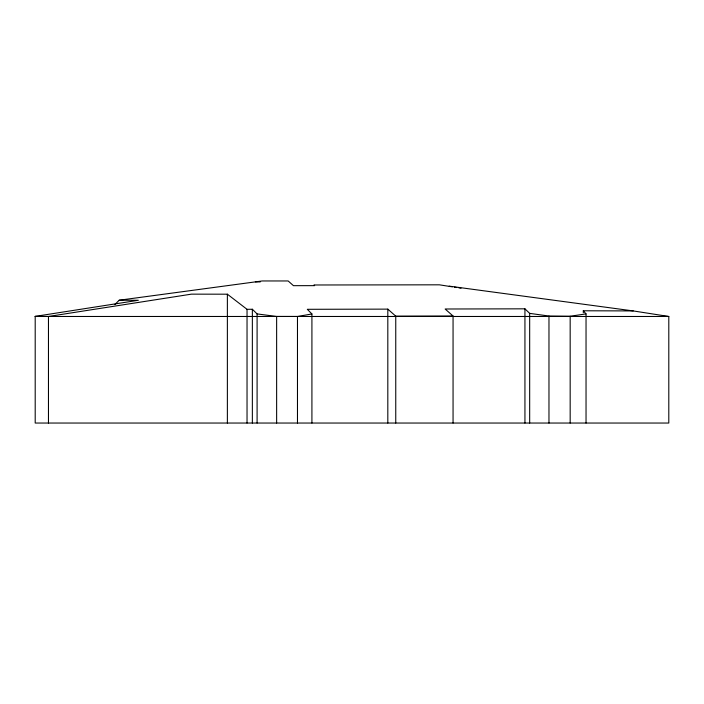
<?xml version="1.0" encoding="UTF-8"?>
<svg xmlns="http://www.w3.org/2000/svg" width="704" height="704" viewBox="0 0 704 704"><rect width="100%" height="100%" fill="white"/><g stroke="black" fill="none" stroke-linecap="round" stroke-linejoin="round"><path stroke-width="1.06" d="M452.382 286.854L439.41 284.821L313.931 284.988L314.644 285.648L293.445 285.674L288.156 280.958L262.196 280.958L119.205 300.221L114.858 304.533M449.214 286.141L633.195 310.922L668.8 316.474L668.8 423.042L35.2 423.042L35.2 316.386L48.462 316.474L191.426 294.149L227.374 294.193L247.034 309.32L252.358 309.25L257.092 313.914L276.637 316.457L297.475 316.474L311.916 313.966L311.916 423.042M35.2 316.386L138.336 300.282L119.205 300.221M453.059 423.042L453.059 316.017L445.13 309.003L524.938 308.827L529.672 313.368L548.97 316.043L570.17 316.237L586.036 313.887L586.036 423.042M453.059 316.017L395.754 316.149L387.816 309.126L307.305 309.302L311.916 313.966M35.2 316.474L668.8 316.474M583.308 312.682L583.308 310.781L633.195 310.922M255.385 281.873L260.216 281.934M663.643 316.378L667.77 316.457M454.538 287.188L456.702 287.531M458.867 287.866L461.023 288.2M583.308 310.781L586.036 313.887M570.17 316.237L570.17 423.042M548.97 316.043L548.97 423.042M529.672 313.368L529.672 423.042M524.938 308.827L524.938 423.042M395.754 316.149L395.754 423.042M387.816 309.126L387.816 423.042M297.475 316.474L297.475 423.042M276.637 316.457L276.637 423.042M257.092 313.914L257.092 423.042M252.358 309.25L252.358 423.042M247.034 309.32L247.034 423.042M227.374 294.193L227.374 423.042M48.462 316.474L48.462 423.042"/></g></svg>
